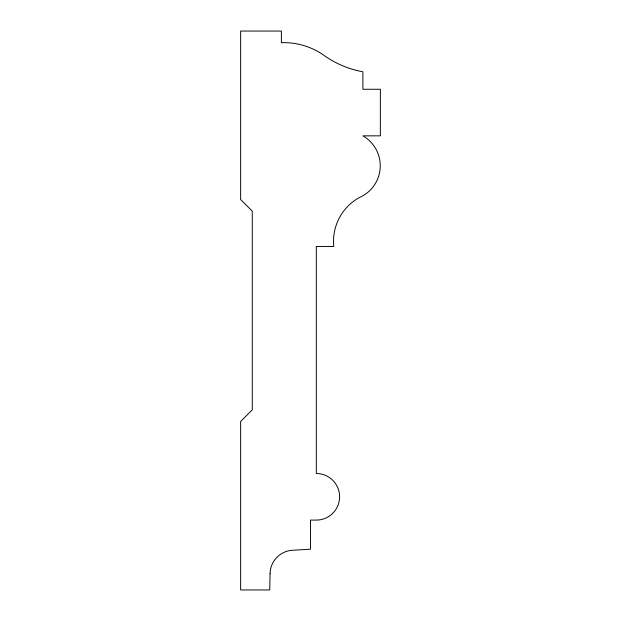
<?xml version="1.0" encoding="UTF-8"?>
<svg xmlns="http://www.w3.org/2000/svg" width="621" height="621" viewBox="0 0 621 621"><rect width="100%" height="100%" fill="white"/><g stroke="black" fill="none" stroke-linecap="round" stroke-linejoin="round"><path stroke-width="0.93" d="M270.065 573.625L269.747 589.95L240.637 589.95L240.637 421.488L252.281 409.844L252.281 211.156L240.637 199.512L240.637 31.05L281.391 31.05L281.391 42.694A69.606 69.606 0 0 1 324.83 55.968A97.287 97.287 0 0 0 362.897 71.803L362.897 89.269L380.363 89.269L380.363 135.844L362.897 135.844A34.551 34.551 0 0 1 359.342 197.556A49.967 49.967 0 0 0 333.788 246.459L316.322 246.459L316.322 473.512A23.288 23.288 0 0 1 339.609 496.8A23.288 23.288 0 0 1 316.322 520.087L310.5 520.087L310.5 549.197L293.081 550.237A23.792 23.792 0 0 0 270.065 573.625"/></g></svg>
